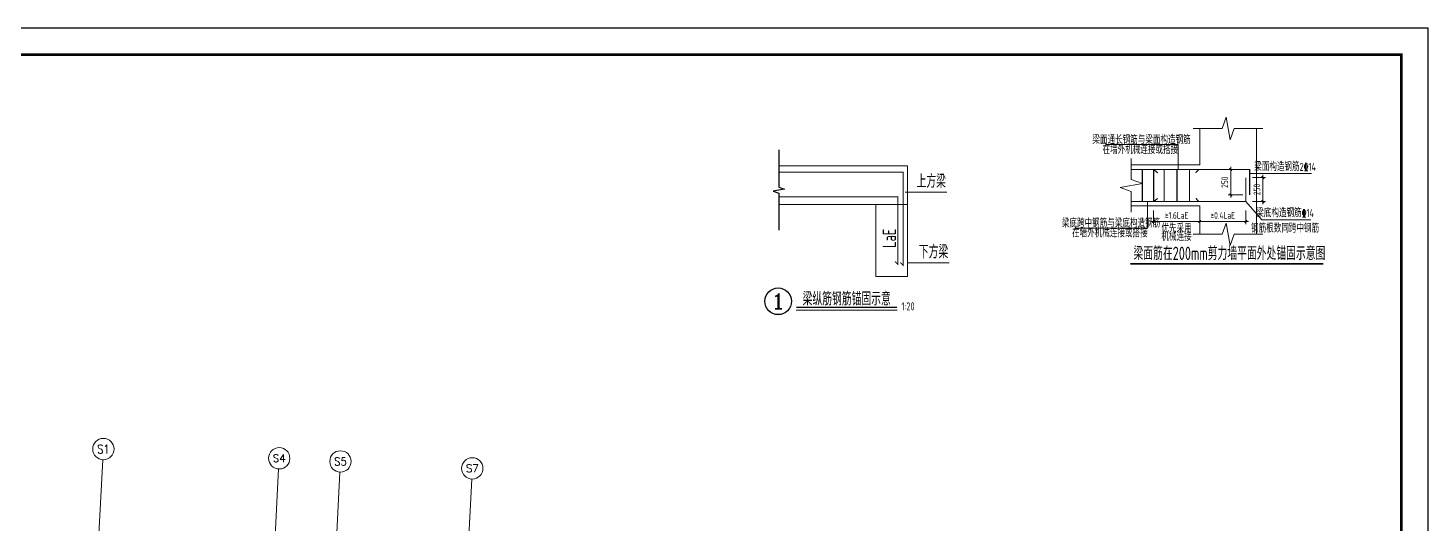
# Model space of a CAD drawing. Extents: x 5874492 to 7194610, y -939842 to -279257.
# Drawn here: x 6950668 to 7003165, y -558887 to -540259 of the extents above; entities that cross this region are included whole.
import ezdxf
from ezdxf.enums import TextEntityAlignment as Align

# ---------------------------------------------------------------- set-up
doc = ezdxf.new("R2010")
doc.units = 0
doc.header["$LTSCALE"] = 1000
for name, color, linetype, lineweight in [('A-标注-轴号', 3, 'Continuous', 15), ('A-标注-轴号文字', 7, 'Continuous', 15), ('COLU_DE_NUM', 7, 'Continuous', 0), ('S-基础-DIM', 3, 'Continuous', 20), ('S-墙柱-COLU', 50, 'Continuous', 20), ('S-墙柱-REIN', 1, 'Continuous', 20), ('S-板-BEAM-CON', 2, 'Continuous', 20), ('S-轴网-轴号', 3, 'Continuous', 20), ('S-通用-TEXT', 7, 'Continuous', 20), ('S-通用-THIN', 7, 'Continuous', 20)]:
    doc.layers.add(name, color=color, linetype=linetype, lineweight=lineweight)
for name, color, linetype in [('DIM_IDEN', 3, 'Continuous'), ('DIM_SYMB', 3, 'Continuous'), ('PUB_TEXT', 7, 'Continuous'), ('REIN', 1, 'Continuous'), ('Y-云图图框', 7, 'Continuous')]:
    doc.layers.add(name, color=color, linetype=linetype)
doc.styles.add('_TCH_AXIS', font='COMPLEX.shx', dxfattribs={"bigfont": 'hztxt.shx'})
doc.styles.add('_TCH_LABEL', font='COMPLEX', dxfattribs={"bigfont": 'GBCBIG'})
doc.styles.add('_YT_Name', font='', dxfattribs={"width": 0.8})
doc.styles.add('_YT_Sign_Text', font='ros.shx', dxfattribs={"width": 0.8, "bigfont": 'hztxt.shx'})
doc.styles.add('_YT_TK_Text', font='ros.shx', dxfattribs={"width": 0.8, "bigfont": 'hztxt.shx'})
doc.styles.add('COMPLEX', font='COMPLEX')
doc.styles.get("Standard").update_dxf_attribs({"font": 'gbenor.shx', "bigfont": 'gbcbig.shx'})
doc.styles.add('TSSD_Dimension', font='tssdeng.shx', dxfattribs={"width": 0.7, "bigfont": 'tssdchn.shx'})
doc.styles.add('TSSD_Label', font='Tssdeng.shx', dxfattribs={"width": 0.7, "bigfont": 'hztxt.shx'})
doc.styles.add('TSSD_Rein', font='tssdeng.shx', dxfattribs={"width": 0.7, "bigfont": 'hztxt.shx'})
doc.styles.get('_YT_Name').set_extended_font_data('SimHei')
doc.dimstyles.new('TSSD_20_100', dxfattribs={"dimtxt": 250, "dimasz": 100, "dimexe": 100, "dimexo": 250, "dimgap": 100, "dimtad": 1, "dimdec": 0, "dimlfac": 0.2, "dimzin": 0, "dimdsep": 46, "dimtxsty": 'TSSD_Dimension', "dimblk": 'ARCHTICK', "dimcen": 0, "dimdle": 100, "dimclrt": 7, "dimadec": 0, "dimazin": 0, "dimtfac": 1, "dimtdec": 0, "dimtix": 1, "dimtmove": 2, "dimatfit": 3, "dimfxl": 0, "dimtolj": 1, "dimtzin": 0, "dimarcsym": 0})

# ---------------------------------------------------------------- blocks, each defined once
blk = doc.blocks.new('ECMCTK_A0_横_单行图名-横向图框会签栏-0')
at = {"color": 4}
blk.add_lwpolyline([(0, 0), (1189, 0), (1189, 841), (0, 841)], close=True, dxfattribs=at)
at = {"const_width": 1}
blk.add_lwpolyline([(25, 10), (1179, 10), (1179, 831), (25, 831)], close=True, dxfattribs=at)
at = {"color": 80, "flags": 3}
for tag, height, p in [('YTHQINS', 3, (34.31, 832.5)), ('ECMCKEY', 3, (414.25, 484.67)), ('YTTQINS', 5.62, (1196.03, 12.81)), ('YTFRAME', 3, (904.42, 4.05)), ('YTBARCODE_T1', 3, (971.21, 4.65))]:
    blk.add_attdef(tag, text='', height=height, dxfattribs=at).set_placement(p, align=Align.MIDDLE_CENTER)
at = {"color": 80, "style": '_YT_TK_Text', "width": 0.8, "flags": 3}
for tag, p in [('{姓名五}', (9.62, 809.48)), ('{姓名六}', (14.92, 809.38)), ('{姓名七}', (19.96, 809.48)), ('{姓名八}', (24.7, 809.33)), ('[专业五]', (9.63, 785.25)), ('[专业六]', (14.56, 785.25)), ('[专业七]', (19.49, 785.17)), ('[专业八]', (24.5, 785.09)), ('{姓名一}', (9.73, 733.71)), ('{姓名二}', (14.79, 733.6)), ('{姓名三}', (19.65, 733.65)), ('{姓名四}', (24.75, 733.5)), ('[专业一]', (9.58, 710.09)), ('[专业二]', (14.46, 709.92)), ('[专业三]', (19.63, 709.95)), ('[专业四]', (25, 709.79))]:
    blk.add_attdef(tag, text='', height=3, rotation=90, dxfattribs=at).set_placement(p, align=Align.BOTTOM_LEFT)
at = {"style": '_YT_TK_Text', "width": 0.8}
blk.add_attdef('设计联系电话', text='', height=4, rotation=90, dxfattribs=at).set_placement((16.86, 656.55), align=Align.MIDDLE)
for tag, height, style, width, p in [('证书编号', 4, '_YT_Sign_Text', 0.8, (1056.87, 43.81)), ('审查批准号', 4, '_YT_Sign_Text', 0.8, (1109.06, 43.81)), ('工程号', 4, '_YT_Sign_Text', 0.5, (1152.08, 44.12)), ('设计单位', 6, '_YT_Name', 0.8, (971.75, 38.6)), ('建设单位', 4, '_YT_Sign_Text', 0.8, (1082.96, 36.11)), ('阶段', 4, '_YT_Sign_Text', 0.8, (1152.08, 35.81)), ('项目号', 4, '_YT_Sign_Text', 0.5, (1170.08, 33.72)), ('项目名称', 4, '_YT_Sign_Text', 0.8, (1082.96, 28.11)), ('专业', 4, '_YT_Sign_Text', 0.8, (1152.08, 27.31)), ('图纸编号', 4, '_YT_Sign_Text', 0.5, (1151.93, 19.36)), ('出图比例', 4.2, '_YT_Sign_Text', 0.8, (1029.82, 11.78)), ('图纸名称', 4.5, '_YT_Name', 0.8, (1083.39, 15.06)), ('日期', 4, '_YT_Sign_Text', 0.5, (1151.88, 12.13)), ('版本号', 4, '_YT_Sign_Text', 0.8, (1170.08, 13))]:
    blk.add_attdef(tag, text='', height=height, dxfattribs=dict(style=style, width=width)).set_placement(p, align=Align.CENTER)
at = {"style": '_YT_Sign_Text', "width": 0.8, "flags": 3}
for tag, p, height in [('[审定人]', (938.95, 27.81), 4.1), ('{审定人}', (953.87, 26.45), 6.24), ('[校对人]', (990.23, 27.82), 4.1), ('{校对人}', (1006.35, 26.53), 6.24), ('[审核人]', (939.01, 19.76), 4.1), ('{审核人}', (954.98, 18.44), 6.24), ('[设计人]', (990.47, 20.21), 4.1), ('{设计人}', (1006.48, 18.54), 6.24), ('[项目负责人]', (938.78, 12.01), 4.1), ('{项目负责人}', (956.28, 10.72), 6.24), ('[专业负责人]', (990.74, 11.77), 4.1), ('{专业负责人}', (1006.58, 10.36), 6.24)]:
    blk.add_attdef(tag, p, '', height=height, dxfattribs=at)
at = {"color": 80, "flags": 3}
for tag, p in [('YTBZSIT', (25, 10)), ('EXT_TK_LEFT', (25, 10)), ('YTQRCODE', (899.04, 11.91))]:
    blk.add_attdef(tag, p, '', height=3, dxfattribs=at)
blk = doc.blocks.new('_AXISO')
blk.add_circle((0, 0), 0.5)
at = {"layer": 'S-轴网-轴号', "style": 'COMPLEX', "width": 1.041667}
blk.add_attdef('A', text='', height=0.56, dxfattribs=at).set_placement((-0.25, -0.28), (0.25, -0.28), align=Align.FIT)
blk = doc.blocks.new('ZHOUWANG2')
at = {"layer": 'A-标注-轴号'}
for p, q in [((207118, 147664), (207276, 150685)), ((213709, 147319), (213867, 150340)), ((216006, 147199), (216164, 150220)), ((220949, 146941), (221107, 149962))]:
    blk.add_line(p, q, dxfattribs=at)
ref = blk.add_blockref('_AXISO', (207297, 151084), dxfattribs=dict(at, xscale=800, yscale=800, zscale=800))
ref.add_attrib('A', 'S1', dxfattribs={"layer": 'A-标注-轴号文字', "ltscale": 0.2, "height": 328.4, "style": '_TCH_AXIS'}).set_placement((207070, 150920), (207524, 150920), align=Align.FIT)
ref = blk.add_blockref('_AXISO', (213888, 150740), dxfattribs=dict(at, xscale=800, yscale=800, zscale=800))
ref.add_attrib('A', 'S4', dxfattribs={"layer": 'A-标注-轴号文字', "ltscale": 0.2, "height": 282.2, "style": '_TCH_AXIS'}).set_placement((213646, 150599), (214130, 150599), align=Align.FIT)
ref = blk.add_blockref('_AXISO', (216185, 150620), dxfattribs=dict(at, xscale=800, yscale=800, zscale=800))
ref.add_attrib('A', 'S5', dxfattribs={"layer": 'A-标注-轴号文字', "ltscale": 0.2, "height": 294.3, "style": '_TCH_AXIS'}).set_placement((215947, 150473), (216423, 150473), align=Align.FIT)
ref = blk.add_blockref('_AXISO', (221128, 150361), dxfattribs=dict(at, xscale=800, yscale=800, zscale=800))
ref.add_attrib('A', 'S7', dxfattribs={"layer": 'A-标注-轴号文字', "ltscale": 0.2, "height": 294.3, "style": '_TCH_AXIS'}).set_placement((220890, 150214), (221366, 150214), align=Align.FIT)
blk = doc.blocks.new('_ArchTick')
at = {"color": 0, "linetype": 'ByBlock', "const_width": 0.4}
blk.add_lwpolyline([(-0.5, -0.5), (0.5, 0.5)], dxfattribs=at)
blk = doc.blocks.new('*D2371')
at = {"layer": 'Defpoints', "color": 0, "transparency": 16777216}
for p in [(5840, 3537), (6546, 3537), (6546, 2583)]:
    blk.add_point(p, dxfattribs=at)
at = {"layer": 'S-基础-DIM', "color": 0, "lineweight": -2, "transparency": 16777216}
for p, q in [((6296, 3537), (5740, 3537)), ((5840, 2483), (5840, 3637)), ((6296, 2583), (5740, 2583))]:
    blk.add_line(p, q, dxfattribs=at)
at = {"layer": 'S-基础-DIM', "color": 0, "lineweight": -2, "transparency": 16777216, "xscale": 100, "yscale": 100, "zscale": 100}
for p, rotation in [((5840, 3537), 90), ((5840, 2583), 270)]:
    blk.add_blockref('_ArchTick', p, dxfattribs=dict(at, rotation=rotation))
at = {"layer": 'S-基础-DIM', "color": 7, "transparency": 16777216, "insert": (5615, 3060), "char_height": 250, "attachment_point": 5, "rotation": 90, "style": 'TSSD_Dimension'}
blk.add_mtext('\\A1;250', dxfattribs=at)
blk = doc.blocks.new('*D2372')
at = {"layer": 'Defpoints', "color": 0, "transparency": 16777216}
for p in [(6405, 3237), (7044, 3237), (6405, 2338)]:
    blk.add_point(p, dxfattribs=at)
at = {"layer": 'S-基础-DIM', "color": 0, "lineweight": -2, "transparency": 16777216}
for p, q in [((6655, 3237), (7144, 3237)), ((7044, 2238), (7044, 3337)), ((6655, 2338), (7144, 2338))]:
    blk.add_line(p, q, dxfattribs=at)
at = {"layer": 'S-基础-DIM', "color": 0, "lineweight": -2, "transparency": 16777216, "xscale": 100, "yscale": 100, "zscale": 100}
for p, rotation in [((7044, 3237), 90), ((7044, 2338), 270)]:
    blk.add_blockref('_ArchTick', p, dxfattribs=dict(at, rotation=rotation))
at = {"layer": 'S-基础-DIM', "color": 7, "transparency": 16777216, "insert": (6819, 2788), "char_height": 250, "attachment_point": 5, "rotation": 90, "style": 'TSSD_Dimension'}
blk.add_mtext('\\A1;250', dxfattribs=at)
blk = doc.blocks.new('*D2369')
at = {"layer": 'Defpoints', "color": 0, "transparency": 16777216}
for p in [(2947, 2257), (4676, 2257), (4676, 1593)]:
    blk.add_point(p, dxfattribs=at)
at = {"layer": 'S-基础-DIM', "color": 0, "lineweight": -2, "transparency": 16777216}
for p, q in [((2847, 1593), (4776, 1593)), ((2947, 2007), (2947, 1493)), ((4676, 2007), (4676, 1493))]:
    blk.add_line(p, q, dxfattribs=at)
at = {"layer": 'S-基础-DIM', "color": 0, "lineweight": -2, "transparency": 16777216, "xscale": 100, "yscale": 100, "zscale": 100, "rotation": 180}
blk.add_blockref('_ArchTick', (2947, 1593), dxfattribs=at)
at = {"layer": 'S-基础-DIM', "color": 0, "lineweight": -2, "transparency": 16777216, "xscale": 100, "yscale": 100, "zscale": 100}
blk.add_blockref('_ArchTick', (4676, 1593), dxfattribs=at)
at = {"layer": 'S-基础-DIM', "color": 7, "transparency": 16777216, "insert": (3811, 1818), "char_height": 250, "attachment_point": 5, "style": 'TSSD_Dimension'}
blk.add_mtext('\\A1;≥1.6LaE', dxfattribs=at)
blk = doc.blocks.new('*D2370')
at = {"layer": 'Defpoints', "color": 0, "transparency": 16777216}
for p in [(4676, 2257), (6405, 2257), (6405, 1593)]:
    blk.add_point(p, dxfattribs=at)
at = {"layer": 'S-基础-DIM', "color": 0, "lineweight": -2, "transparency": 16777216}
for p, q in [((4576, 1593), (6505, 1593)), ((4676, 2007), (4676, 1493)), ((6405, 2007), (6405, 1493))]:
    blk.add_line(p, q, dxfattribs=at)
at = {"layer": 'S-基础-DIM', "color": 0, "lineweight": -2, "transparency": 16777216, "xscale": 100, "yscale": 100, "zscale": 100, "rotation": 180}
blk.add_blockref('_ArchTick', (4676, 1593), dxfattribs=at)
at = {"layer": 'S-基础-DIM', "color": 0, "lineweight": -2, "transparency": 16777216, "xscale": 100, "yscale": 100, "zscale": 100}
blk.add_blockref('_ArchTick', (6405, 1593), dxfattribs=at)
at = {"layer": 'S-基础-DIM', "color": 7, "transparency": 16777216, "insert": (5540, 1818), "char_height": 250, "attachment_point": 5, "style": 'TSSD_Dimension'}
blk.add_mtext('\\A1;≥0.4LaE', dxfattribs=at)
blk = doc.blocks.new('20171016.11193597')
at = {"layer": 'S-墙柱-REIN', "const_width": 45}
for points in [[(2108.2, 3537.4), (6546.2, 3537.4), (6546.2, 2582.6)], [(2108.2, 2337.8), (6404.9, 2337.8), (6404.9, 3237.3)], [(2522.5, 3537.4), (2522.5, 2337.8)], [(2946.8, 3537.4), (2946.8, 2337.8)], [(3103, 3411.2), (2946.8, 3537.4)], [(3340.5, 3537.4), (3340.5, 2337.8)], [(3822.9, 3537.4), (3822.9, 2337.8)], [(4291.3, 3537.4), (4291.3, 2337.8)], [(4522.7, 3416.8), (4638.2, 3537.4)], [(3102.3, 2452.6), (2946.8, 2337.8)], [(4531.9, 2458.3), (4638.2, 2337.8)]]:
    blk.add_lwpolyline(points, dxfattribs=at)
at = {"layer": 'S-板-BEAM-CON'}
for points in [[(4675.7, 3709), (4675.7, 5076.3)], [(6804.1, 1109.4), (6804.1, 5076.3)], [(2108.2, 3709), (4675.7, 3709)], [(2108.2, 2172.9), (4675.7, 2172.9)], [(4675.7, 2172.9), (4675.7, 1126.2)]]:
    blk.add_lwpolyline(points, dxfattribs=at)
at = {"layer": 'S-通用-TEXT'}
for points in [[(1166.2, 4470.2), (3866.2, 4470.2), (3866.2, 3537.4)], [(6532.4, 3387), (8865.2, 3387)], [(22.5, 1345.2), (2722.5, 1345.2), (2722.5, 2337.8)], [(7001.7, 1655.2), (6404.9, 2337.8)], [(7001.7, 1655.2), (8841.2, 1655.2)]]:
    blk.add_lwpolyline(points, dxfattribs=at)
at = {"layer": 'S-通用-TEXT', "const_width": 70}
blk.add_lwpolyline([(2073.5, 0), (9311.4, 0)], dxfattribs=at)
at = {"layer": 'S-通用-THIN'}
for points in [[(4435.7, 5076.3), (5514.9, 5076.3), (5667.8, 5496.3), (5815.9, 4656.3), (5964.9, 5076.3), (7044.1, 5076.3)], [(2108.2, 3949), (2108.2, 3165.9), (2528.2, 3013.1), (1688.2, 2864.9), (2108.2, 2715.9), (2108.2, 1932.9)], [(4435.7, 1109.4), (5514.9, 1109.4), (5667.8, 1529.4), (5815.9, 689.4), (5964.9, 1109.4), (7044.1, 1109.4)]]:
    blk.add_lwpolyline(points, dxfattribs=at)
at = {"layer": 'S-通用-TEXT', "style": 'TSSD_Rein', "width": 0.7}
for s, p in [('梁面通长钢筋与梁面构造钢筋', (2493.8, 4682)), ('在墙外机械连接或搭接', (2449.1, 4313.6)), ('梁面构造钢筋2\x8414', (7876.9, 3675.8)), ('梁底构造钢筋\x8414', (7876.9, 1944)), ('梁底跨中钢筋与梁底构造钢筋', (1350.1, 1557)), ('在墙外机械连接或搭接', (1305.4, 1188.6)), ('机械连接', (3805.3, 1055)), ('优先采用', (3805.3, 1360.5)), ('钢筋根数同跨中钢筋', (7876.9, 1367))]:
    blk.add_text(s, height=300, rotation=0, dxfattribs=at).set_placement(p, align=Align.MIDDLE)
blk.add_text('梁面筋在200mm剪力墙平面外处锚固示意图', height=500, rotation=0, dxfattribs=at).set_placement((2192.7, 145.9))
at = {"layer": 'S-基础-DIM'}
for p1, p2, distance, text, picture, middle in [((6546.2, 2582.6), (6546.2, 3537.4), 705.9, '250', '*D2371', (5615.3, 3060)), ((6404.9, 2337.8), (6404.9, 3237.3), -638.9, '250', '*D2372', (6818.8, 2787.5)), ((2946.8, 2256.7), (4675.7, 2256.7), -663.6, '≥1.6LaE', '*D2369', (3811.3, 1818)), ((4675.7, 2256.7), (6404.9, 2256.7), -663.6, '≥0.4LaE', '*D2370', (5540.3, 1818))]:
    dim = blk.add_aligned_dim(p1=p1, p2=p2, distance=distance, text=text, dimstyle='TSSD_20_100', dxfattribs=at)
    dim.commit()
    dim.dimension.update_dxf_attribs({"geometry": picture, "text_midpoint": middle})

msp = doc.modelspace()

# ---------------------------------------------------------------- linework, layer by layer
at = {"layer": 'COLU_DE_NUM'}
msp.add_line((6979477.8, -550832), (6983259.6, -550832), dxfattribs=at)
for points in [[(6985122, -546409), (6983556.5, -546409)], [(6985209.4, -549055.1), (6983643.9, -549055.1)]]:
    msp.add_lwpolyline(points, dxfattribs=at)
at = {"layer": 'COLU_DE_NUM', "const_width": 50}
msp.add_lwpolyline([(6979477.8, -550732), (6983259.6, -550732)], dxfattribs=at)
at = {"layer": 'DIM_IDEN'}
msp.add_circle((6978798, -550502.9), 500, dxfattribs=at)
at = {"layer": 'DIM_SYMB'}
msp.add_lwpolyline([(6978825.2, -544829.1), (6978825.2, -546220), (6979035.2, -546296.5), (6978615.2, -546370.5), (6978825.2, -546445), (6978825.2, -547835.9)], dxfattribs=at)
at = {"layer": 'REIN', "const_width": 30}
for points in [[(6978825.2, -545662.6), (6983486.2, -545662.6), (6983486.2, -549157.9), (6983380.1, -549051.8)], [(6978825.2, -546585.6), (6983286.6, -546585.6), (6983286.6, -549116.7), (6983180.5, -549010.7)]]:
    msp.add_lwpolyline(points, dxfattribs=at)
at = {"layer": 'S-墙柱-COLU'}
for points in [[(6978825.2, -545429.1), (6983643.9, -545429.1)], [(6983643.9, -545429.1), (6983643.9, -546870.7)], [(6978825.2, -546870.7), (6983643.9, -546870.7)]]:
    msp.add_lwpolyline(points, dxfattribs=at)
msp.add_lwpolyline([(6983643.9, -546870.7), (6982465.6, -546870.7), (6982465.6, -549573.5), (6983643.9, -549573.5)], close=True, dxfattribs=at)

# ---------------------------------------------------------------- block references
at = {"color": 3}
msp.add_blockref('ZHOUWANG2', (6746199.7, -707126.2), dxfattribs=at)
at = {"layer": 'S-墙柱-REIN'}
msp.add_blockref('20171016.11193597', (6989929.3, -549100.8), dxfattribs=at)
at = {"layer": 'Y-云图图框', "xscale": 100, "yscale": 100, "zscale": 100}
msp.add_blockref('ECMCTK_A0_横_单行图名-横向图框会签栏-0', (6884265, -624359), dxfattribs=at)

# ---------------------------------------------------------------- texts
at = {"layer": 'COLU_DE_NUM', "style": 'TSSD_Label', "width": 0.7}
for s, p in [('上方梁', (6984538, -545973.2)), ('下方梁', (6984625.4, -548619.3)), ('梁纵筋钢筋锚固示意', (6981368.2, -550381.4))]:
    msp.add_text(s, height=500, dxfattribs=at).set_placement(p, align=Align.MIDDLE)
msp.add_text('LaE', height=500, rotation=90, dxfattribs=at).set_placement((6982965.4, -548141.9), align=Align.MIDDLE)
msp.add_text('1:20', height=300, dxfattribs=at).set_placement((6983422.4, -550840.8))
at = {"layer": 'PUB_TEXT', "style": '_TCH_LABEL', "width": 2.333333}
msp.add_text('1', height=565.7, dxfattribs=at).set_placement((6978515.2, -550785.8), (6979080.9, -550785.8), align=Align.FIT)

doc.saveas('drawing.dxf')
